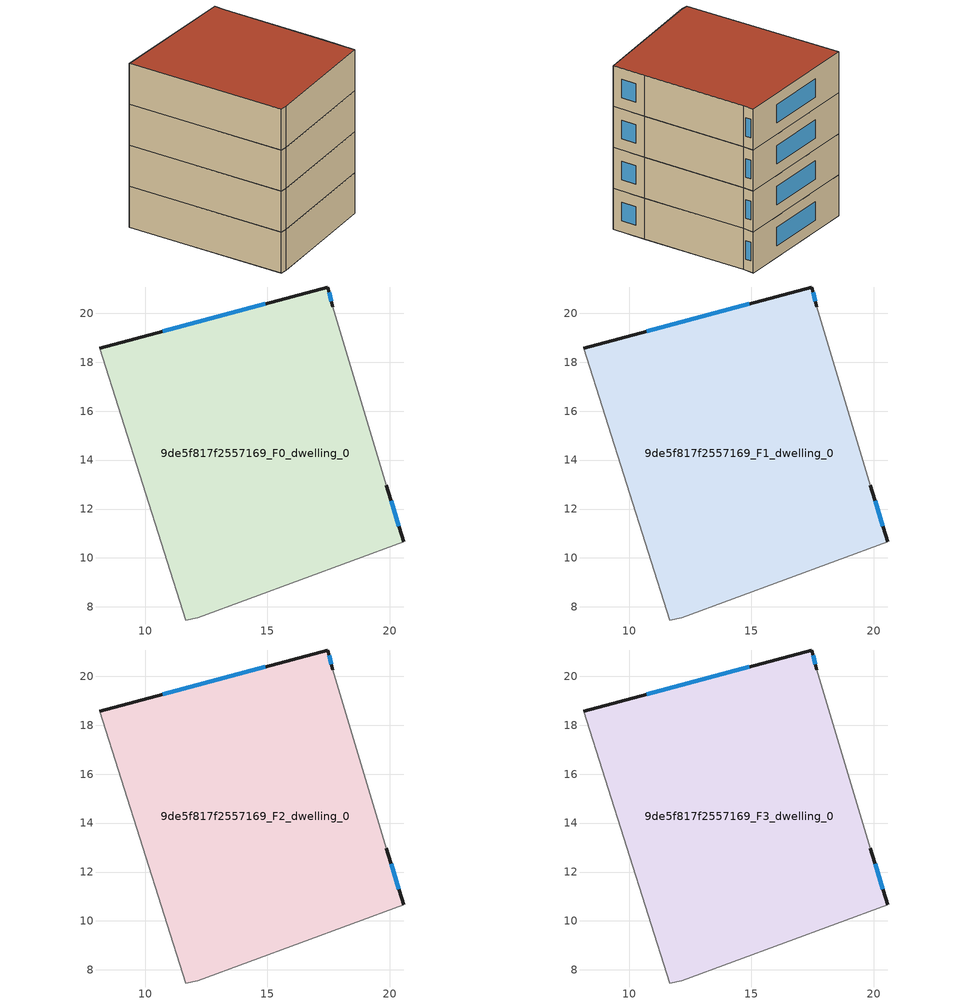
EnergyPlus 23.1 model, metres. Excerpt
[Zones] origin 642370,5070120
9de5f817f2557169_F0_dwelling_0
 floor ground (EU_floor_Construction): 20.56,10.67 19.86,12.97 17.67,20.27 17.46,21.07 8.16,18.57 11.66,7.46 12.16,7.57 z0
 wall outside (EU_wall_Construction): 19.86,12.97 20.56,10.67 / 8.16,18.57 17.46,21.07 17.67,20.27 z0:3
 wall adiabatic (EU_wall_Construction): 17.67,20.27 19.86,12.97 / 20.56,10.67 12.16,7.57 11.66,7.46 8.16,18.57 z0:3
 window (EU_Window_Construction): 17.52,20.85 17.61,20.49 / 20.06,12.33 20.37,11.3 / 10.72,19.26 14.9,20.39 z0.83:2.17
9de5f817f2557169_F1_dwelling_0
 floor to 9de5f817f2557169_F0_dwelling_0 (EU_floor_Construction): 20.56,10.67 19.86,12.97 17.67,20.27 17.46,21.07 8.16,18.57 11.66,7.46 12.16,7.57 z3
 wall outside (EU_wall_Construction): 19.86,12.97 20.56,10.67 / 8.16,18.57 17.46,21.07 17.67,20.27 z3:6
 wall adiabatic (EU_wall_Construction): 17.67,20.27 19.86,12.97 / 20.56,10.67 12.16,7.57 11.66,7.46 8.16,18.57 z3:6
 window (EU_Window_Construction): 17.52,20.85 17.61,20.49 / 20.06,12.33 20.37,11.3 / 10.72,19.26 14.9,20.39 z3.83:5.17
9de5f817f2557169_F2_dwelling_0
 floor to 9de5f817f2557169_F1_dwelling_0 (EU_floor_Construction): 20.56,10.67 19.86,12.97 17.67,20.27 17.46,21.07 8.16,18.57 11.66,7.46 12.16,7.57 z6
 wall outside (EU_wall_Construction): 19.86,12.97 20.56,10.67 / 8.16,18.57 17.46,21.07 17.67,20.27 z6:9
 wall adiabatic (EU_wall_Construction): 17.67,20.27 19.86,12.97 / 20.56,10.67 12.16,7.57 11.66,7.46 8.16,18.57 z6:9
 window (EU_Window_Construction): 17.52,20.85 17.61,20.49 / 20.06,12.33 20.37,11.3 / 10.72,19.26 14.9,20.39 z6.83:8.17
9de5f817f2557169_F3_dwelling_0
 floor to 9de5f817f2557169_F2_dwelling_0 (EU_floor_Construction): 20.56,10.67 19.86,12.97 17.67,20.27 17.46,21.07 8.16,18.57 11.66,7.46 12.16,7.57 z9
 wall outside (EU_wall_Construction): 19.86,12.97 20.56,10.67 / 8.16,18.57 17.46,21.07 17.67,20.27 z9:12
 wall adiabatic (EU_wall_Construction): 17.67,20.27 19.86,12.97 / 20.56,10.67 12.16,7.57 11.66,7.46 8.16,18.57 z9:12
 window (EU_Window_Construction): 17.52,20.85 17.61,20.49 / 20.06,12.33 20.37,11.3 / 10.72,19.26 14.9,20.39 z9.83:11.17
 roof outside (EU_roof_Construction): 17.67,20.27 19.86,12.97 20.56,10.67 12.16,7.57 11.66,7.46 8.16,18.57 17.46,21.07 z12
[Building]
EU S2 Campaign: North Axis=0; Terrain=City; Solar Distribution=FullExterior
[Site:Location]
Lyon-Bron: Latitude=45.75; Longitude=5; Time Zone=1; Elevation=198
[SizingPeriod:WeatherFileDays]
AnnualSizingPeriod: Begin Month=1; Begin Day of Month=1; End Month=12; End Day of Month=31; Day of Week for Start Day=Monday; Use Weather File Daylight Saving Period=No; Use Weather File Rain and Snow Indicators=No
[MATERIAL]
EU_InternalMass_Material: Roughness=MediumRough; Thickness=0.1; Conductivity=1; Density=1800; Specific Heat=900; Thermal Absorptance=0.9; Solar Absorptance=0.7; Visible Absorptance=0.7
[MATERIAL:NOMASS] Roughness=MediumRough; Thermal Absorptance=0.9; Solar Absorptance=0.7; Visible Absorptance=0.7
Name | Thermal Resistance
EU_wall_NoMass | 0.87146
EU_roof_NoMass | 0.842276
EU_floor_NoMass | 0.496999
[WINDOWMATERIAL:SIMPLEGLAZINGSYSTEM]
EU_Window_SimpleGlazing: UFactor=2.2525; Solar Heat Gain Coefficient=0.76; Visible Transmittance=0.76
[CONSTRUCTION]
EU_wall_Construction: EU_wall_NoMass
EU_roof_Construction: EU_roof_NoMass
EU_floor_Construction: EU_floor_NoMass
EU_InternalMass_Construction: EU_InternalMass_Material
EU_Window_Construction: EU_Window_SimpleGlazing
[ZONE] Type=1; Multiplier=1; Ceiling Height=autocalculate; Floor Area=autocalculate; Part of Total Floor Area=Yes
Name | Volume
9de5f817f2557169_F0_dwelling_0 | 322.524
9de5f817f2557169_F1_dwelling_0; 9de5f817f2557169_F2_dwelling_0 | 322.525
9de5f817f2557169_F3_dwelling_0 | 1290.1
[INTERNALMASS] Construction=EU_InternalMass_Construction; Surface Area=107.508
Name | Zone or ZoneList
9de5f817f2557169_F0_dwelling_0_EU_InternalMass | 9de5f817f2557169_F0_dwelling_0
9de5f817f2557169_F1_dwelling_0_EU_InternalMass | 9de5f817f2557169_F1_dwelling_0
9de5f817f2557169_F2_dwelling_0_EU_InternalMass | 9de5f817f2557169_F2_dwelling_0
9de5f817f2557169_F3_dwelling_0_EU_InternalMass | 9de5f817f2557169_F3_dwelling_0
[OTHEREQUIPMENT] Fuel Type=Electricity; Design Level Calculation Method=Watts/Area; Power per Zone Floor Area=1; Fraction Latent=0; Fraction Radiant=0; Fraction Lost=0; Carbon Dioxide Generation Rate=0; EndUse Subcategory=EU_Step8_InternalGains
Name | Zone or ZoneList or Space or SpaceList | Schedule
EU_Step8_InternalGain_9de5f817f2557169_F0_dwelling_0_f000 | 9de5f817f2557169_F0_dwelling_0 | EU_Step8_GainSchedule_9de5f817f2557169_F0_dwelling_0_f000
EU_Step8_InternalGain_9de5f817f2557169_F1_dwelling_0_f000 | 9de5f817f2557169_F1_dwelling_0 | EU_Step8_GainSchedule_9de5f817f2557169_F1_dwelling_0_f000
EU_Step8_InternalGain_9de5f817f2557169_F2_dwelling_0_f000 | 9de5f817f2557169_F2_dwelling_0 | EU_Step8_GainSchedule_9de5f817f2557169_F2_dwelling_0_f000
EU_Step8_InternalGain_9de5f817f2557169_F3_dwelling_0_f000 | 9de5f817f2557169_F3_dwelling_0 | EU_Step8_GainSchedule_9de5f817f2557169_F3_dwelling_0_f000
[ZONEVENTILATION:DESIGNFLOWRATE] Schedule=EU_AlwaysOn; Design Flow Rate Calculation Method=AirChanges/Hour; Air Changes per Hour=0.425; Ventilation Type=Natural; Fan Pressure Rise=0; Fan Total Efficiency=1; Constant Term Coefficient=1; Temperature Term Coefficient=0; Velocity Term Coefficient=0; Velocity Squared Term Coefficient=0; Minimum Indoor Temperature=-100; Maximum Indoor Temperature=100; Delta Temperature=-100; Minimum Outdoor Temperature=-100; Maximum Outdoor Temperature=100; Maximum Wind Speed=40
Name | Zone or ZoneList or Space or SpaceList
EU_ConstantAir_9de5f817f2557169_F0_dwelling_0 | 9de5f817f2557169_F0_dwelling_0
EU_ConstantAir_9de5f817f2557169_F1_dwelling_0 | 9de5f817f2557169_F1_dwelling_0
EU_ConstantAir_9de5f817f2557169_F2_dwelling_0 | 9de5f817f2557169_F2_dwelling_0
EU_ConstantAir_9de5f817f2557169_F3_dwelling_0 | 9de5f817f2557169_F3_dwelling_0
[HVACTEMPLATE:THERMOSTAT] Constant Heating Setpoint=20; Constant Cooling Setpoint=50
EU_HeatOnly_9de5f817f2557169_F0_dwelling_0; EU_HeatOnly_9de5f817f2557169_F1_dwelling_0; EU_HeatOnly_9de5f817f2557169_F2_dwelling_0; EU_HeatOnly_9de5f817f2557169_F3_dwelling_0
[HVACTEMPLATE:ZONE:IDEALLOADSAIRSYSTEM] System Availability Schedule=EU_AlwaysOn; Maximum Heating Supply Air Temperature=50; Minimum Cooling Supply Air Temperature=13; Maximum Heating Supply Air Humidity Ratio=0.0156; Minimum Cooling Supply Air Humidity Ratio=0.0077; Heating Limit=NoLimit; Cooling Limit=NoLimit; Heating Availability Schedule=EU_AlwaysOn; Cooling Availability Schedule=EU_CoolingOff; Dehumidification Control Type=ConstantSensibleHeatRatio; Cooling Sensible Heat Ratio=0.7; Dehumidification Setpoint=60; Humidification Control Type=None; Humidification Setpoint=30; Outdoor Air Method=None; Outdoor Air Flow Rate per Person=0.00944; Outdoor Air Flow Rate per Zone Floor Area=0; Outdoor Air Flow Rate per Zone=0; Demand Controlled Ventilation Type=None; Outdoor Air Economizer Type=NoEconomizer; Heat Recovery Type=None; Sensible Heat Recovery Effectiveness=0.7; Latent Heat Recovery Effectiveness=0.65
Name | Template Thermostat
9de5f817f2557169_F0_dwelling_0 | EU_HeatOnly_9de5f817f2557169_F0_dwelling_0
9de5f817f2557169_F1_dwelling_0 | EU_HeatOnly_9de5f817f2557169_F1_dwelling_0
9de5f817f2557169_F2_dwelling_0 | EU_HeatOnly_9de5f817f2557169_F2_dwelling_0
9de5f817f2557169_F3_dwelling_0 | EU_HeatOnly_9de5f817f2557169_F3_dwelling_0
[SIZING:ZONE] Zone Cooling Design Supply Air Temperature Input Method=SupplyAirTemperature; Zone Cooling Design Supply Air Temperature=13; Zone Heating Design Supply Air Temperature Input Method=SupplyAirTemperature; Zone Heating Design Supply Air Temperature=50; Zone Cooling Design Supply Air Humidity Ratio=0.008; Zone Heating Design Supply Air Humidity Ratio=0.008; Cooling Design Air Flow Method=DesignDay; Cooling Design Air Flow Rate=0; Cooling Minimum Air Flow per Zone Floor Area=0.000762; Cooling Minimum Air Flow=0; Cooling Minimum Air Flow Fraction=0.2; Heating Design Air Flow Method=DesignDay; Heating Design Air Flow Rate=0; Heating Maximum Air Flow per Zone Floor Area=0.002032; Heating Maximum Air Flow=0.141576; Heating Maximum Air Flow Fraction=0.3; Account for Dedicated Outdoor Air System=No; Dedicated Outdoor Air System Control Strategy=NeutralSupplyAir; Dedicated Outdoor Air Low Setpoint Temperature for Design=autosize; Dedicated Outdoor Air High Setpoint Temperature for Design=autosize; Zone Load Sizing Method=Sensible Load Only No Latent Load; Zone Latent Cooling Design Supply Air Humidity Ratio Input Method=HumidityRatioDifference; Zone Cooling Design Supply Air Humidity Ratio Difference=0.005; Zone Latent Heating Design Supply Air Humidity Ratio Input Method=HumidityRatioDifference; Zone Humidification Design Supply Air Humidity Ratio Difference=0.005
9de5f817f2557169_F0_dwelling_0; 9de5f817f2557169_F1_dwelling_0; 9de5f817f2557169_F2_dwelling_0; 9de5f817f2557169_F3_dwelling_0
[SCHEDULE:CONSTANT]
Name | Hourly Value
EU_AlwaysOn | 1
EU_CoolingOff | 0
[SCHEDULE:FILE] Column Number=1; Rows to Skip at Top=0; Number of Hours of Data=8760; Column Separator=Comma; Interpolate to Timestep=No; Minutes per Item=60; Adjust Schedule for Daylight Savings=Yes
Name | File
EU_Step8_GainSchedule_9de5f817f2557169_F0_dwelling_0_f000 | ../../schedules/9de5f817f2557169/9de5f817f2557169_F0_dwelling_0_f000_gain.csv
EU_Step8_GainSchedule_9de5f817f2557169_F1_dwelling_0_f000 | ../../schedules/9de5f817f2557169/9de5f817f2557169_F1_dwelling_0_f000_gain.csv
EU_Step8_GainSchedule_9de5f817f2557169_F2_dwelling_0_f000 | ../../schedules/9de5f817f2557169/9de5f817f2557169_F2_dwelling_0_f000_gain.csv
EU_Step8_GainSchedule_9de5f817f2557169_F3_dwelling_0_f000 | ../../schedules/9de5f817f2557169/9de5f817f2557169_F3_dwelling_0_f000_gain.csv
